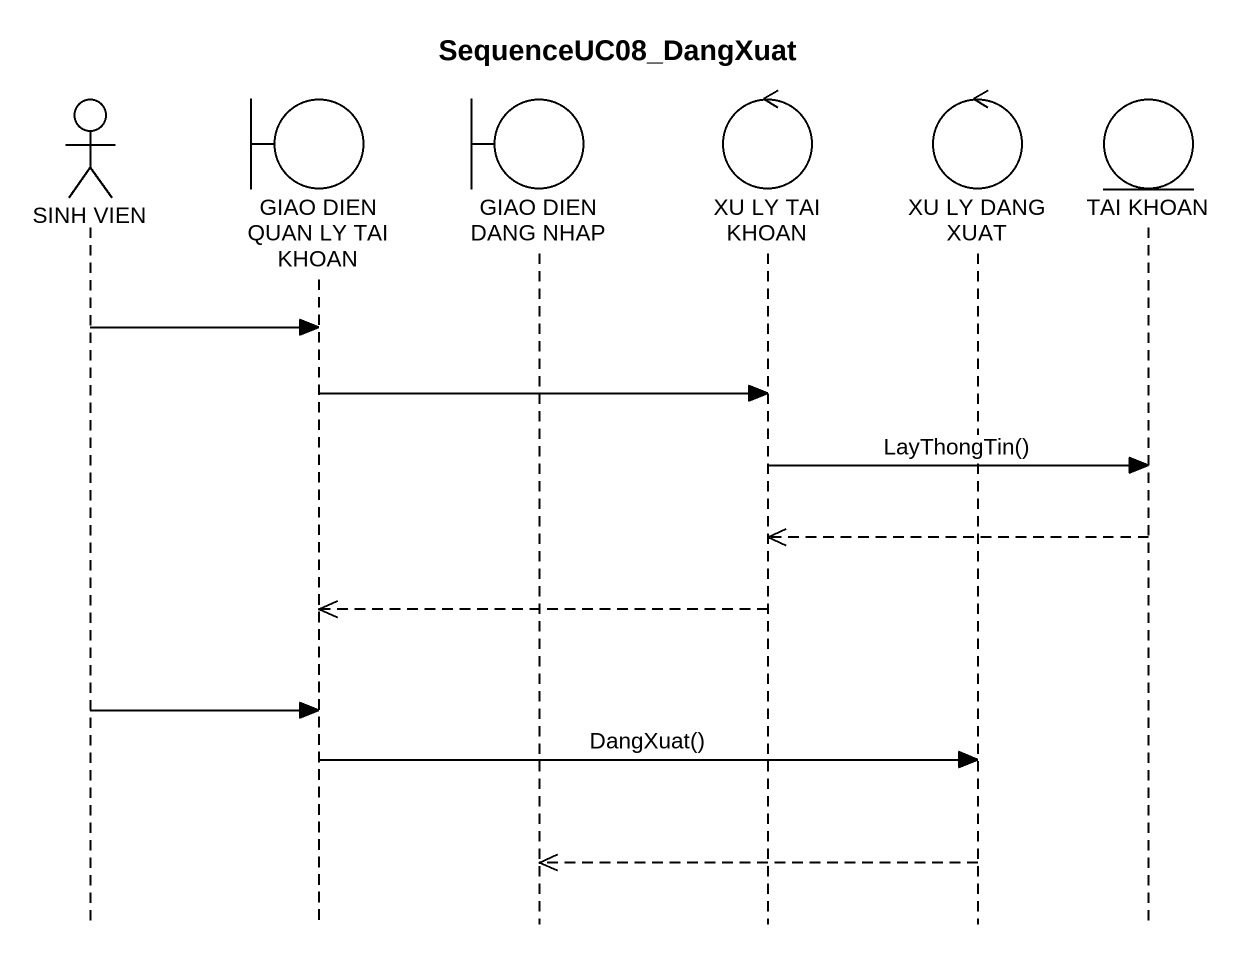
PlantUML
@startuml
title SequenceUC08_DangXuat
hide footbox
actor "SINH VIEN" as SINH_VIEN
boundary "GIAO DIEN QUAN LY TAI KHOAN" as GIAO_DIEN_QUAN_LY_TAI_KHOAN
boundary "GIAO DIEN DANG NHAP" as GIAO_DIEN_DANG_NHAP
control "XU LY TAI KHOAN" as XU_LY_TAI_KHOAN
control "XU LY DANG XUAT" as XU_LY_DANG_XUAT
entity "TAI KHOAN" as TAI_KHOAN

SINH_VIEN -> GIAO_DIEN_QUAN_LY_TAI_KHOAN
GIAO_DIEN_QUAN_LY_TAI_KHOAN -> XU_LY_TAI_KHOAN
XU_LY_TAI_KHOAN -> TAI_KHOAN : LayThongTin()
TAI_KHOAN -->> XU_LY_TAI_KHOAN
XU_LY_TAI_KHOAN -->> GIAO_DIEN_QUAN_LY_TAI_KHOAN
SINH_VIEN -> GIAO_DIEN_QUAN_LY_TAI_KHOAN
GIAO_DIEN_QUAN_LY_TAI_KHOAN -> XU_LY_DANG_XUAT : DangXuat()
XU_LY_DANG_XUAT -->> GIAO_DIEN_DANG_NHAP
@enduml
